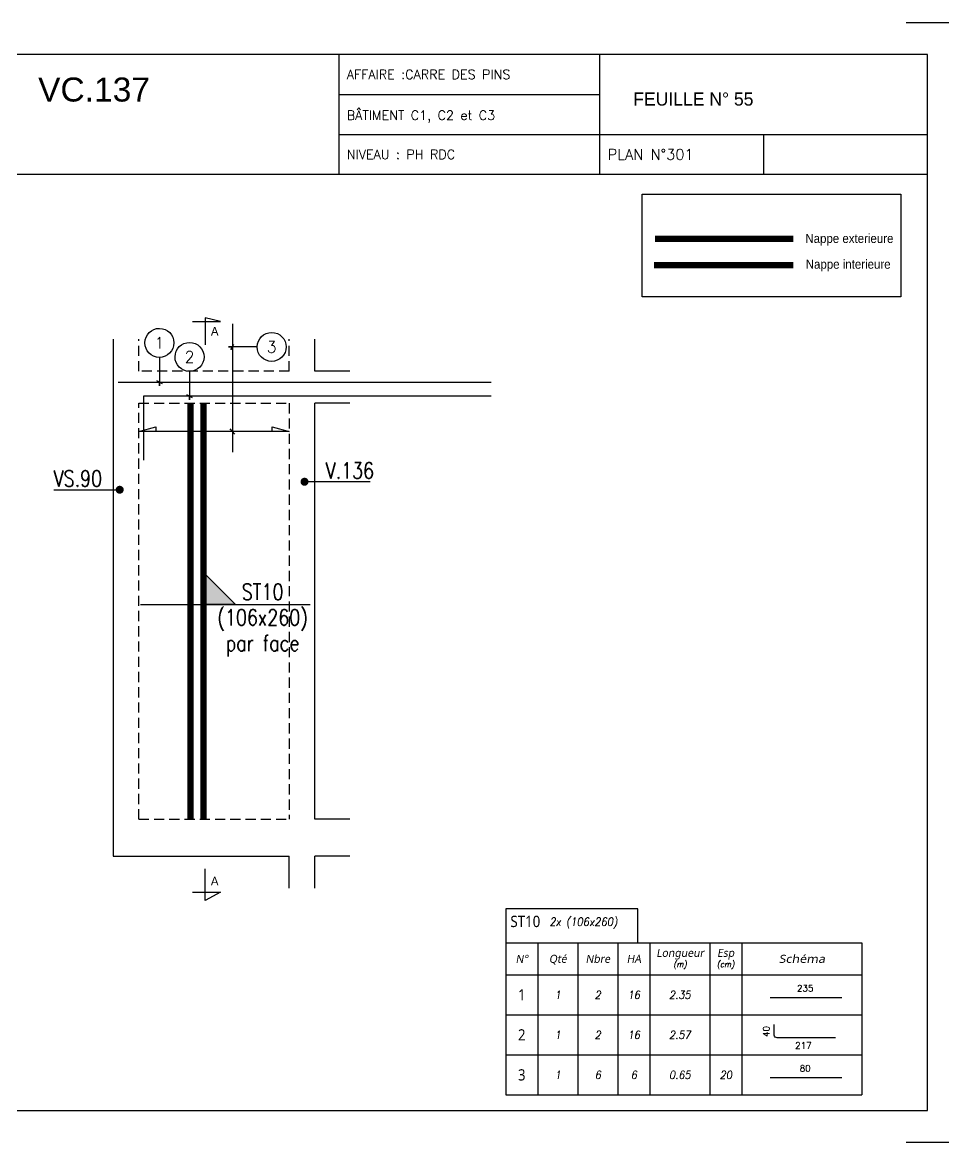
# Model space of a CAD drawing. Header units: metres. Extents: x -5618 to 118954, y -306 to 4637.
# Drawn here: x 46746 to 47322, y 894 to 1594 of the extents above; entities that cross this region are included whole.
import ezdxf
from ezdxf.enums import TextEntityAlignment as Align

# ---------------------------------------------------------------- set-up
doc = ezdxf.new("R2010")
doc.units = ezdxf.units.M
doc.linetypes.add('CACHE', pattern=[9.524999999999999, 6.35, -3.175])
for name, color, linetype in [('COTATION', 1, 'Continuous'), ('GO-CARTOUCHE', 7, 'Continuous'), ('GO-FER-HA', 140, 'Continuous'), ('GO-TEXTE', 9, 'Continuous'), ('GO-TEXTE-FER', 3, 'Continuous'), ('STR_TS', 22, 'Continuous'), ('STR_TS_TXT', 7, 'Continuous'), ('STR_VOI-POT', 6, 'Continuous')]:
    doc.layers.add(name, color=color, linetype=linetype)
doc.layers.add('Kofragna_forma', color=7, linetype='Continuous', lineweight=70)
doc.styles.add('ARIAL', font='ARIAL.TTF')
doc.styles.add('Lucida', font='LSANSI.TTF')
doc.styles.add('schéma', font='simplex.shx')
doc.styles.add('Tableau', font='romans.shx', dxfattribs={"width": 0.9, "oblique": 10})
doc.styles.add('Tableau2', font='trebuc.TTF', dxfattribs={"width": 0.9, "oblique": 10})
doc.styles.add('TEXTE', font='romans.shx')
doc.styles.add('TEXTE TS', font='romans.shx', dxfattribs={"width": 0.7, "oblique": 15})
doc.styles.add('TEXTEBA', font='ARIAL.TTF')

# ---------------------------------------------------------------- blocks, each defined once
blk = doc.blocks.new('ime')
at = {"layer": 'COTATION', "const_width": 2.5}
blk.add_lwpolyline([(1.25, 0, -1), (-1.25, 0, -1)], format="xyb", close=True, dxfattribs=at)
at = {"layer": 'COTATION'}
blk.add_lwpolyline([(41.09158464876236, 0), (0, 0)], dxfattribs=at)
at = {"layer": 'COTATION', "color": 7, "style": 'TEXTE TS', "width": 0.8}
blk.add_attdef('NAME', (9.079526555316988, 2), '', height=10, dxfattribs=at)
blk = doc.blocks.new('mrega')
at = {"layer": 'STR_TS_TXT', "style": 'TEXTE TS', "width": 0.8}
for tag, p in [('ST10', (14.47619047619082, 0)), ('DIM', (14.47619047619082, -16)), ('NOTE', (14.47619047619082, -32))]:
    blk.add_attdef(tag, text='', height=10, dxfattribs=at).set_placement(p, align=Align.CENTER)
blk = doc.blocks.new('A$C6F247267')
blk.add_hatch(color=256).paths.add_polyline_path([(5.684341886080801e-14, -0.1999999999999886), (-0.1999999999999886, 0), (5.684341886080801e-14, 0)])
blk.add_lwpolyline([(-0.1999999999999886, 0), (5.684341886080801e-14, 0), (5.684341886080801e-14, -0.1999999999999886), (-0.1999999999999886, 0)])
blk = doc.blocks.new('Barre libre')
at = {"layer": 'GO-TEXTE-FER'}
for p, q in [((0, 0), (0, -1)), ((0, 0), (8.900000000000002, 0)), ((0.8000000000000007, 0), (0.8000000000000007, -1)), ((1.800000000000001, 0), (1.800000000000001, -1)), ((2.800000000000001, 0), (2.800000000000001, -1)), ((3.600000000000001, 0), (3.600000000000001, -1)), ((5.100000000000001, 0), (5.100000000000001, -1)), ((5.900000000000002, 0), (5.900000000000002, -1)), ((8.900000000000002, 0), (8.900000000000002, -1)), ((0, -1), (8.900000000000002, -1))]:
    blk.add_line(p, q, dxfattribs=at)
at = {"layer": 'GO-TEXTE-FER', "color": 1}
blk.add_line((6.602571662135945, -0.562752053263365), (8.393530367494153, -0.562752053263365), dxfattribs=at)
at = {"layer": 'GO-TEXTE-FER', "color": 1, "style": 'Tableau'}
blk.add_attdef('Longueur', text='', height=0.16, dxfattribs=at).set_placement((7.481415956780632, -0.3359449369562739), align=Align.MIDDLE_CENTER)
at = {"layer": 'GO-TEXTE-FER', "style": 'Tableau2', "width": 0.9}
blk.add_attdef('NUMERO', text='', height=0.28, dxfattribs=at).set_placement((0.4000000000000021, -0.5), align=Align.MIDDLE_CENTER)
at = {"layer": 'GO-TEXTE-FER', "style": 'Tableau', "oblique": 10, "width": 0.9}
for tag, p in [('QUANTITE', (1.300000000000001, -0.5)), ('NOMBRE', (2.300000000000001, -0.5)), ('NUANCE', (3.200000000000003, -0.5)), ('LONGUEUR', (4.350000000000001, -0.5)), ('ESPACEMENTS', (5.5, -0.5))]:
    blk.add_attdef(tag, text='', height=0.2, dxfattribs=at).set_placement(p, align=Align.MIDDLE_CENTER)
blk = doc.blocks.new('Désignation')
at = {"layer": 'GO-TEXTE-FER'}
for p, q in [((0, 0.7999999999999998), (8.900000000000002, 0.7999999999999998)), ((0, 0.7999999999999998), (0, 0)), ((0.8000000000000007, 0.7999999999999998), (0.8000000000000007, 0)), ((1.800000000000001, 0.7999999999999998), (1.800000000000001, 0)), ((2.800000000000001, 0.7999999999999998), (2.800000000000001, 0)), ((3.600000000000001, 0.7999999999999998), (3.600000000000001, 0)), ((5.100000000000001, 0.7999999999999998), (5.100000000000001, 0)), ((5.900000000000002, 0.7999999999999998), (5.900000000000002, 0)), ((8.900000000000002, 0.7999999999999998), (8.900000000000002, 0)), ((0, 0), (8.900000000000002, 0))]:
    blk.add_line(p, q, dxfattribs=at)
at = {"layer": 'GO-TEXTE-FER', "style": 'Tableau2', "oblique": 10}
for s, p in [('Longueur', (4.356051620639308, 0.5496028384462006)), ('Esp', (5.494334133658599, 0.5496028384462006)), ('N°', (0.4000000000000004, 0.3999999999999995)), ('Qté', (1.300000000000001, 0.3999999999999995)), ('Nbre', (2.300000000000001, 0.3999999999999995)), ('HA', (3.200000000000001, 0.3999999999999995))]:
    blk.add_text(s, height=0.2, dxfattribs=at).set_placement(p, align=Align.MIDDLE_CENTER)
at = {"layer": 'GO-TEXTE-FER', "color": 7, "style": 'Tableau', "oblique": 10, "width": 0.9}
for s, p in [('(m)', (4.356051620639308, 0.2654942762949544)), ('(cm)', (5.494334133658599, 0.2654942762949544))]:
    blk.add_text(s, height=0.15, dxfattribs=at).set_placement(p, align=Align.MIDDLE_CENTER)
at = {"layer": 'GO-TEXTE-FER', "style": 'Tableau2', "oblique": 10, "width": 1.2}
blk.add_text('Schéma', height=0.2, dxfattribs=at).set_placement((7.400000000000002, 0.3999999999999995), align=Align.MIDDLE_CENTER)
blk = doc.blocks.new('1cr90')
at = {"layer": 'GO-TEXTE-FER'}
for p, q in [((0, 0), (0, -0.9999999999999996)), ((0, 0), (8.900000000000002, 0)), ((0.8000000000000007, 0), (0.8000000000000007, -0.9999999999999996)), ((1.800000000000001, 0), (1.800000000000001, -0.9999999999999996)), ((2.800000000000001, 0), (2.800000000000001, -0.9999999999999996)), ((3.600000000000001, 0), (3.600000000000001, -0.9999999999999996)), ((5.100000000000001, 0), (5.100000000000001, -0.9999999999999996)), ((5.900000000000002, 0), (5.900000000000002, -0.9999999999999996)), ((8.900000000000002, 0), (8.900000000000002, -0.9999999999999996)), ((0, -0.9999999999999996), (8.900000000000002, -0.9999999999999996))]:
    blk.add_line(p, q, dxfattribs=at)
at = {"layer": 'GO-TEXTE-FER', "color": 1}
blk.add_lwpolyline([(8.23986542805318, -0.5750913353739779), (6.780126967501106, -0.5750913353739779, -0.414213562373095), (6.710126967501113, -0.5050913353739852), (6.710126967501084, -0.2381172632494377)], format="xyb", dxfattribs=at)
at = {"layer": 'GO-TEXTE-FER', "color": 1, "style": 'Tableau'}
blk.add_attdef('Crosse gauche', text='', height=0.16, rotation=90, dxfattribs=at).set_placement((6.508535665050703, -0.4157330842341787), align=Align.MIDDLE_CENTER)
at = {"layer": 'GO-TEXTE-FER', "style": 'Tableau2', "width": 0.9}
blk.add_attdef('NUMERO', text='', height=0.28, dxfattribs=at).set_placement((0.4000000000000021, -0.5), align=Align.MIDDLE_CENTER)
at = {"layer": 'GO-TEXTE-FER', "style": 'Tableau', "oblique": 10, "width": 0.9}
for tag, p in [('QUANTITE', (1.300000000000001, -0.5)), ('NOMBRE', (2.300000000000001, -0.5)), ('NUANCE', (3.200000000000003, -0.5)), ('LONGUEUR', (4.350000000000001, -0.5)), ('ESPACEMENTS', (5.5, -0.5))]:
    blk.add_attdef(tag, text='', height=0.2, dxfattribs=at).set_placement(p, align=Align.MIDDLE_CENTER)
at = {"layer": 'GO-TEXTE-FER', "color": 1, "style": 'Tableau'}
blk.add_attdef('LONGUEUR', text='', height=0.16, dxfattribs=at).set_placement((7.436550048506257, -0.7651968229999828), align=Align.MIDDLE_CENTER)

msp = doc.modelspace()

# ---------------------------------------------------------------- linework, layer by layer
for p, q in [((46943.74197771578, 1573.712022341784), (46943.74197771578, 1498.770779098846)), ((47106.71193504125, 1573.739448302189), (47106.71193504125, 1498.770779098846)), ((46943.74197771602, 1548.714522341495), (47106.71193504148, 1548.714522341495)), ((46943.74197771602, 1523.717022341556), (47106.71193504148, 1523.717022341556)), ((47106.71193504125, 1523.744448302077), (47311.56418596977, 1523.744448302077)), ((47209.04843420676, 1523.744448302077), (47209.04843420676, 1498.770779098846))]:
    msp.add_line(p, q)
for points in [[(47298.23218597007, 1593.710022341339), (47331.56218596991, 1593.710022312003), (47331.56218596991, 1560.380022311812)], [(47311.56418596977, 1498.770779098846), (46361.65918596998, 1498.770779098846)], [(47331.56218596991, 927.1100223119096), (47331.56218596991, 893.7800223417538), (47298.23218597007, 893.7800223417538)]]:
    msp.add_lwpolyline(points)
msp.add_lwpolyline([(46361.65918596998, 1573.712022341784), (46361.65918596998, 913.7780223416588), (47311.56418596977, 913.7780223416588), (47311.56418596977, 1573.712022341784)], close=True)
at = {"layer": 'COTATION'}
msp.add_line((46878.80058029222, 1336.375950035816, 187.688179425467), (46875.84988657889, 1339.731067088944, 187.688179425467), dxfattribs=at)
at = {"layer": 'COTATION', "elevation": 187.688179425467}
msp.add_lwpolyline([(46902.26297341785, 1338.05350856238), (46902.26297341785, 1341.05350229212), (46912.82062137494, 1338.05350856238), (46818.86930809169, 1338.053508562381), (46829.42695604875, 1341.053502292121), (46829.42695604875, 1338.053508562381)], dxfattribs=at)
at = {"layer": 'GO-FER-HA', "elevation": 187.688179425467}
for points in [[(46831.65627000714, 1384.421773898649, -512.322006256741), (46831.72698068526, 1384.421497857617), (46831.72698068526, 1366.554033481541), (46831.72698068526, 1368.954033481448), (46833.42403696012, 1368.05697720675), (46830.0299244104, 1369.851089756437)], [(46892.79294595052, 1391.006193263674, -512.322006256741), (46892.7926699095, 1390.935482585556), (46874.92520553342, 1390.935482585553), (46877.32520553333, 1390.935482585553), (46876.42814925863, 1389.238426310692), (46878.22226180832, 1392.632538860415)], [(46850.47489939637, 1375.645806996705, -512.322006256741), (46850.54561007449, 1375.645530955674), (46850.54561007449, 1357.778066579598), (46850.54561007449, 1360.178066579505), (46852.24266634935, 1359.281010304806), (46848.84855379962, 1361.075122854494)]]:
    msp.add_lwpolyline(points, format="xyb", dxfattribs=at)
at = {"layer": 'GO-TEXTE', "flags": 128}
for points, elevation in [([(46852.32390968112, 1406.859432844832), (46869.97164928796, 1406.853314440484), (46860.29543128315, 1409.136725360274), (46860.28852458362, 1392.215251052895)], 187.6881794254669), ([(46852.30023175163, 1050.27994368287), (46869.94797241897, 1050.27994368287), (46860.2699232574, 1044.99988778847), (46860.2699232574, 1064.921363293111)], 187.688179425467)]:
    msp.add_lwpolyline(points, dxfattribs=dict(at, elevation=elevation))
at = {"layer": 'GO-TEXTE-FER'}
msp.add_lwpolyline([(47048.08509382426, 1018.59980747761), (47130.58509382426, 1018.59980747761), (47130.58509382426, 1039.86757525981), (47048.08509382426, 1039.86757525981)], close=True, dxfattribs=at)
at = {"layer": 'Kofragna_forma', "color": 4, "lineweight": -3}
for p, q in [((46802.8693010285, 1395.790150645302, 187.688179425467), (46802.8693010285, 1156.787650645224, 187.688179425467)), ((46928.91812137501, 1375.790150645304, 187.688179425467), (46928.91812137501, 1395.790150645304, 187.688179425467)), ((46950.71130499256, 1375.790150645304, 187.688179425467), (46928.91812137501, 1375.790150645304, 187.688179425467)), ((46928.91812137501, 1095.787650645223, 187.688179425467), (46928.91812137501, 1355.790150645304, 187.688179425467)), ((46950.71130499256, 1355.790150645304, 187.688179425467), (46928.91812137501, 1355.790150645304, 187.688179425467)), ((46802.86814432605, 1156.787650645224, 187.688179425467), (46802.86814432605, 1072.787650645224, 187.688179425467)), ((46950.71130499256, 1095.787650645223, 187.688179425467), (46928.91812137501, 1095.787650645223, 187.688179425467)), ((46802.86814432605, 1072.787650645224, 187.688179425467), (46912.82062137494, 1072.787650645223, 187.688179425467)), ((46912.82062137494, 1052.787650645223, 187.688179425467), (46912.82062137494, 1072.787650645223, 187.688179425467)), ((46928.82062137494, 1072.787650645223, 187.688179425467), (46928.91812137501, 1072.787650645223, 187.688179425467)), ((46928.82062137494, 1052.787650645223, 187.688179425467), (46928.82062137494, 1072.787650645223, 187.688179425467)), ((46950.71130499256, 1072.787650645223, 187.688179425467), (46928.91812137501, 1072.787650645223, 187.688179425467))]:
    msp.add_line(p, q, dxfattribs=at)
at = {"layer": 'Kofragna_forma', "linetype": 'CACHE', "lineweight": -3}
for p, q in [((46818.86930809169, 1375.790150645304, 187.688179425467), (46818.86930809169, 1395.790150645302, 187.688179425467)), ((46912.82062137494, 1375.790150645304, 187.688179425467), (46912.82062137494, 1395.790150645304, 187.688179425467)), ((46912.82062137494, 1375.790150645304, 187.688179425467), (46818.8693124968, 1375.790150645304, 187.688179425467)), ((46818.86930809169, 1095.787650645224, 187.688179425467), (46818.86930809169, 1355.787650645223, 187.688179425467)), ((46818.8693124968, 1355.787650645223, 187.688179425467), (46912.82062137494, 1355.787650645223, 187.688179425467)), ((46912.82062137494, 1355.787650645223, 187.688179425467), (46912.82062137494, 1095.787650645223, 187.688179425467)), ((46818.86930809169, 1095.787650645224, 187.688179425467), (46912.82062137494, 1095.787650645223, 187.688179425467))]:
    msp.add_line(p, q, dxfattribs=at)
at = {"layer": 'STR_TS', "color": 3}
msp.add_line((46819.86930809169, 1230.095139128772, 187.688179425467), (46925.91812137501, 1230.095139128773, 187.6881794254669), dxfattribs=at)
at = {"layer": 'STR_TS', "color": 7}
msp.add_lwpolyline([(47133.36665513967, 1486.445730273484), (47294.91039265873, 1486.445730273484), (47294.91039265873, 1422.160350701324), (47133.36665513967, 1422.160350701324)], close=True, dxfattribs=at)
at = {"layer": 'STR_TS', "linetype": 'CACHE', "ltscale": 2, "const_width": 4}
msp.add_lwpolyline([(47227.78661723695, 1458.451324364585), (47141.22873612485, 1458.451324364585)], dxfattribs=at)
at = {"layer": 'STR_TS', "const_width": 4}
msp.add_lwpolyline([(47227.78661723695, 1441.996368096392), (47140.66726006362, 1441.996368096392)], dxfattribs=at)
at = {"layer": 'STR_TS', "linetype": 'ByBlock', "ltscale": 2, "const_width": 4, "elevation": 187.688179425467}
msp.add_lwpolyline([(46851.14831856413, 1095.787650615887), (46851.14831856413, 1355.787650615887)], dxfattribs=at)
at = {"layer": 'STR_TS', "linetype": 'CACHE', "ltscale": 2, "const_width": 4, "elevation": 187.688179425467}
msp.add_lwpolyline([(46859.19541366976, 1095.787650615887), (46859.19541366978, 1355.787650615887)], dxfattribs=at)
at = {"layer": 'STR_VOI-POT'}
msp.add_line((46877.3252058957, 1405.311005668429, 187.688179425467), (46877.32523930637, 1325.139276076332, 187.688179425467), dxfattribs=at)
at = {"layer": 'STR_VOI-POT', "elevation": 187.688179425467}
for points in [[(46805.8693010285, 1368.954033481593), (47038.91812137501, 1368.954033481594)], [(47038.91812137501, 1360.178066579504), (46821.8693124968, 1360.178066579505), (46821.8693124968, 1320.178066579505)]]:
    msp.add_lwpolyline(points, dxfattribs=at)

# ---------------------------------------------------------------- block references
at = {"layer": 'COTATION'}
ref = msp.add_blockref('ime', (46922.37700471754, 1306.68930034366, 187.688179425467), dxfattribs=at)
ref.add_attrib('NAME', 'V.136', (46935.64700746333, 1308.68930034366, 187.688179425467), dxfattribs={"color": 7, "height": 10, "style": 'TEXTE TS', "width": 0.8})
ref = msp.add_blockref('ime', (46806.93723263648, 1301.687696427998, 187.688179425467), dxfattribs=dict(at, xscale=-1))
ref.add_attrib('NAME', 'VS.90', (46765.72336428563, 1303.687696427998, 187.688179425467), dxfattribs={"color": 7, "height": 10, "style": 'TEXTE TS', "width": 0.8})
at = {"layer": 'GO-FER-HA', "xscale": 25, "yscale": 25, "zscale": 25}
msp.add_blockref('Désignation', (47048.08509382426, 998.5998074776104), dxfattribs=at)
at = {"layer": 'GO-TEXTE-FER', "xscale": 25, "yscale": 25, "zscale": 25}
for p, values in [((47048.08509382426, 998.5998074776104), {'NUMERO': '1', 'QUANTITE': '1', 'NOMBRE': '2', 'NUANCE': '16', 'Longueur': '235', 'LONGUEUR': '2.35'}), ((47048.08509382426, 948.5998074776102), {'NUMERO': '3', 'QUANTITE': '1', 'NOMBRE': '6', 'NUANCE': '6', 'Longueur': '80', 'LONGUEUR': '0.65', 'ESPACEMENTS': '20'})]:
    msp.add_blockref('Barre libre', p, dxfattribs=at).add_auto_attribs(values)
at = {"layer": 'GO-TEXTE-FER'}
ref = msp.add_blockref('1cr90', (47048.08509382426, 973.5998074776104), dxfattribs=dict(at, xscale=25, yscale=25, zscale=25))
ref.add_attrib('NUMERO', '2', dxfattribs={"height": 7.000000000000001, "style": 'Tableau2', "width": 0.9000000000000001}).set_placement((47058.08509382449, 961.0998074776104), align=Align.MIDDLE_CENTER)
ref.add_attrib('QUANTITE', '1', dxfattribs={"height": 5, "style": 'Tableau', "oblique": 10, "width": 0.9}).set_placement((47080.58509382426, 961.0998074776104), align=Align.MIDDLE_CENTER)
ref.add_attrib('NOMBRE', '2', dxfattribs={"height": 5, "style": 'Tableau', "oblique": 10, "width": 0.9}).set_placement((47105.58509382426, 961.0998074776104), align=Align.MIDDLE_CENTER)
ref.add_attrib('NUANCE', '16', dxfattribs={"height": 5, "style": 'Tableau', "oblique": 10, "width": 0.9}).set_placement((47128.08509382449, 961.0998074776104), align=Align.MIDDLE_CENTER)
ref.add_attrib('Crosse gauche', '40', dxfattribs={"color": 1, "height": 4, "rotation": 90, "style": 'Tableau'}).set_placement((47210.79848545051, 963.20648037182), align=Align.MIDDLE_CENTER)
ref.add_attrib('LONGUEUR', '217', dxfattribs={"color": 1, "height": 4.000000000000001, "style": 'Tableau'}).set_placement((47233.99884503714, 954.4698869026575), align=Align.MIDDLE_CENTER)
ref.add_attrib('LONGUEUR', '2.57', dxfattribs={"height": 5, "style": 'Tableau', "oblique": 10, "width": 0.9}).set_placement((47156.83509382449, 961.0998074776104), align=Align.MIDDLE_CENTER)
at = {"layer": 'STR_TS', "xscale": 100, "yscale": 100, "zscale": 100, "rotation": 180}
msp.add_blockref('A$C6F247267', (46859.19541366976, 1230.095139128772, 210.2253692050823), dxfattribs=at)
at = {"layer": 'STR_TS_TXT'}
msp.add_blockref('mrega', (46881.72028506828, 1232.934034592725, 375.3763588509335), dxfattribs=at).add_auto_attribs({'NOTE': 'par face', 'ST10': 'ST10', 'DIM': '(106x260)'})

# ---------------------------------------------------------------- texts
for s, height, style, p in [('AFFAIRE :CARRE DES PINS', 5.832750000000001, 'schéma', (46948.74147771617, 1558.29689734161)), ('VC.137', 15, 'ARIAL', (46755.96259079035, 1544.270734729609)), ('BÂTIMENT C1, C2 et C3', 5.832750000000001, 'schéma', (46948.7414777164, 1532.743897311967)), ('NIVEAU : PH RDC', 5.832750000000001, 'schéma', (46948.74147771594, 1508.301897371417)), ('PLAN N°301', 6.665999999999999, 'schéma', (47111.71143504163, 1507.885272311974))]:
    msp.add_text(s, height=height, dxfattribs=dict(style=style)).set_placement(p)
at = {"linetype": 'ByBlock', "lineweight": -3, "ltscale": 4.5}
msp.add_text('FEUILLE N° 55', height=8.2, dxfattribs=at).set_placement((47127.71193504148, 1541.717022341556))
at = {"layer": 'GO-CARTOUCHE', "color": 2, "style": 'TEXTEBA', "width": 0.9}
for s, p in [('Nappe exterieure', (47262.72428717295, 1455.897458991665)), ('Nappe interieure', (47261.95586597083, 1439.806685332489))]:
    msp.add_text(s, height=5.702400000000001, dxfattribs=at).set_placement(p, align=Align.CENTER)
at = {"layer": 'GO-FER-HA', "style": 'TEXTE'}
for s, rotation, p in [('1', 359.9999999999544, (46831.72698068529, 1393.478260492471, 281.6881794254671)), ('3', 359.9999999999479, (46901.84943254435, 1390.935482585536, 281.6881794254671)), ('2', 359.9999999999544, (46850.54561007451, 1384.702293590527, 281.6881794254671))]:
    msp.add_text(s, height=7.199999999999999, rotation=rotation, dxfattribs=at).set_placement(p, align=Align.MIDDLE_CENTER)
at = {"layer": 'GO-TEXTE', "linetype": 'Continuous', "style": 'Lucida'}
for rotation, p in [(359.9819333185179, (46863.90569869888, 1398.062657116397, 187.6881794254669)), (0.001797547041295644, (46863.88506988191, 1054.550232628394, 187.688179425467))]:
    msp.add_text('A', height=5.319999999999999, rotation=rotation, dxfattribs=at).set_placement(p)
at = {"layer": 'GO-TEXTE-FER', "style": 'Tableau', "oblique": 10, "width": 0.9}
msp.add_text('2x (106x260)', height=5.056179772500054, dxfattribs=at).set_placement((47075.35245776724, 1029.271754086423))
at = {"layer": 'GO-TEXTE-FER', "style": 'Tableau2', "width": 0.9}
msp.add_attdef('ST10', text='1', height=7.078651681500075, dxfattribs=at).set_placement((47060.31118590212, 1031.987041351101), align=Align.MIDDLE_CENTER)

doc.saveas('drawing.dxf')
